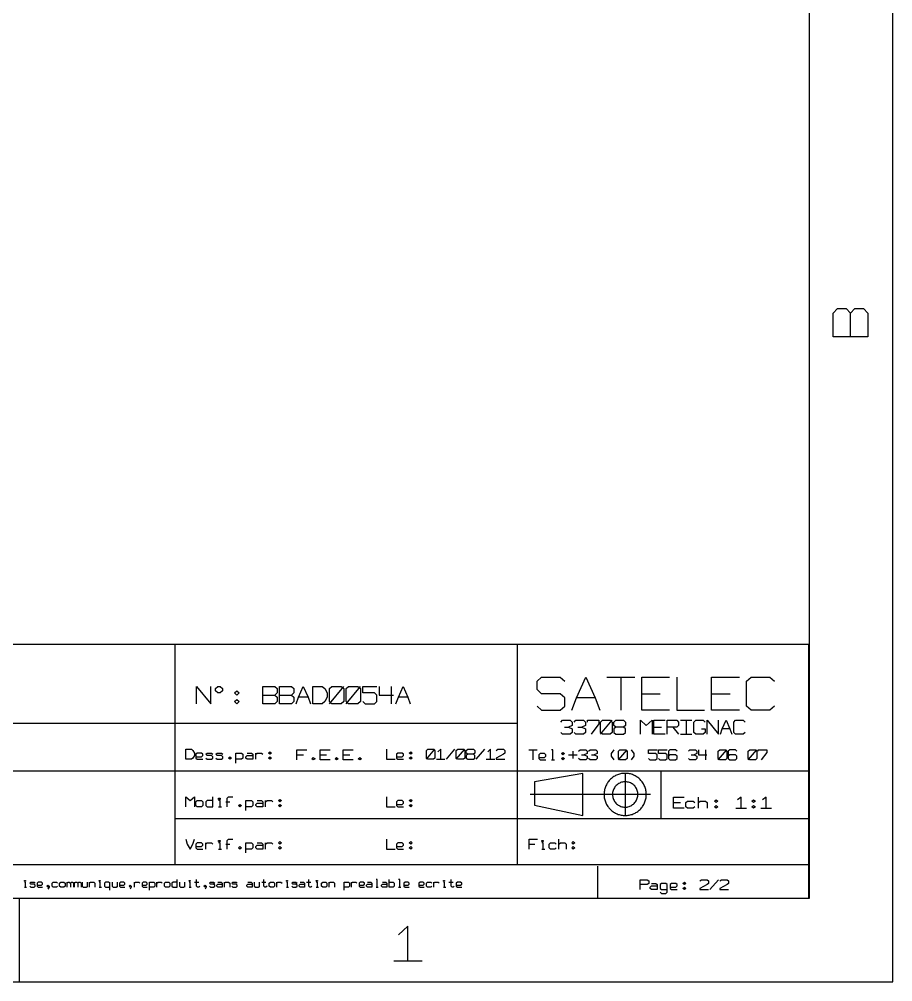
# Model space of a CAD drawing. Extents: x -92 to 503, y -336 to 505.
# Drawn here: x 205.4 to 502.5, y -335.7 to -8.4 of the extents above; entities that cross this region are included whole.
import ezdxf

# ---------------------------------------------------------------- set-up
doc = ezdxf.new("R2010")
doc.units = 0
doc.layers.add('1', color=1, linetype='CONTINUOUS')

msp = doc.modelspace()

# ---------------------------------------------------------------- linework, layer by layer
at = {"layer": '1'}
for p, q in [((502.53, -335.7), (502.53, 504.57)), ((474.2, -307.23), (474.2, 79.05)), ((482.23, -108.35), (483.7, -106.75)), ((483.7, -106.75), (486.65, -106.75)), ((486.65, -106.75), (488.13, -108.35)), ((488.13, -108.35), (489.6, -106.75)), ((489.6, -106.75), (492.55, -106.75)), ((492.55, -106.75), (494.03, -108.35)), ((482.23, -116.45), (482.23, -108.35)), ((488.13, -116.45), (488.13, -108.35)), ((494.03, -108.35), (494.03, -116.45)), ((494.03, -116.45), (482.23, -116.45)), ((474.03, -220.98), (42.85, -220.98)), ((258.43, -295.85), (258.43, -220.98)), ((374.85, -295.85), (374.85, -220.98)), ((474.03, -307.23), (474.03, -220.98)), ((381.5, -233.5), (383.08, -232.08)), ((383.08, -232.08), (389.38, -232.08)), ((389.38, -232.08), (390.95, -233.5)), ((394.95, -239.15), (398.1, -232.08)), ((398.1, -232.08), (401.25, -239.15)), ((405.25, -232.08), (414.73, -232.08)), ((410, -232.08), (410, -243.4)), ((417.15, -243.4), (417.15, -232.08)), ((417.15, -232.08), (426.6, -232.08)), ((429.03, -232.08), (429.03, -243.4)), ((440.9, -243.4), (440.9, -232.08)), ((440.9, -232.08), (450.38, -232.08)), ((452.8, -233.5), (454.38, -232.08)), ((454.38, -232.08), (460.68, -232.08)), ((460.68, -232.08), (462.25, -233.5)), ((265.63, -241.18), (265.63, -235.28)), ((265.63, -235.28), (270.48, -241.18)), ((270.48, -241.18), (270.48, -235.28)), ((272.08, -236.03), (272.9, -235.28)), ((272.9, -235.28), (273.7, -235.28)), ((273.7, -235.28), (274.5, -236.03)), ((288.25, -241.18), (288.25, -235.28)), ((288.25, -235.28), (292.3, -235.28)), ((292.3, -235.28), (293.1, -236.03)), ((293.9, -241.18), (293.9, -235.28)), ((293.9, -235.28), (297.95, -235.28)), ((297.95, -235.28), (298.75, -236.03)), ((300.38, -238.98), (302, -235.28)), ((302, -235.28), (303.6, -238.98)), ((305.23, -241.18), (305.23, -235.28)), ((305.23, -235.28), (308.45, -235.28)), ((308.45, -235.28), (309.28, -236.03)), ((310.88, -236.03), (311.7, -235.28)), ((310.88, -241.18), (315.73, -235.28)), ((311.7, -235.28), (314.93, -235.28)), ((314.93, -235.28), (315.73, -236.03)), ((316.55, -236.03), (317.35, -235.28)), ((316.55, -241.18), (321.4, -235.28)), ((317.35, -235.28), (320.58, -235.28)), ((320.58, -235.28), (321.4, -236.03)), ((322.2, -237.5), (322.2, -235.28)), ((322.2, -235.28), (327.05, -235.28)), ((327.85, -235.28), (327.85, -238.23)), ((331.9, -235.28), (331.9, -241.18)), ((334.33, -238.98), (335.95, -235.28)), ((335.95, -235.28), (337.55, -238.98)), ((381.5, -236.33), (381.5, -233.5)), ((452.8, -241.98), (452.8, -233.5)), ((272.08, -236.75), (272.08, -236.03)), ((272.9, -237.5), (272.08, -236.75)), ((273.7, -237.5), (272.9, -237.5)), ((274.5, -236.75), (273.7, -237.5)), ((274.5, -236.03), (274.5, -236.75)), ((278.55, -237.5), (279.35, -236.75)), ((279.35, -238.23), (278.55, -237.5)), ((279.35, -236.75), (280.18, -237.5)), ((280.18, -237.5), (279.35, -238.23)), ((288.25, -238.23), (292.3, -238.23)), ((293.1, -237.5), (292.3, -238.23)), ((292.3, -238.23), (293.1, -238.98)), ((293.1, -236.03), (293.1, -237.5)), ((293.9, -238.23), (297.95, -238.23)), ((298.75, -237.5), (297.95, -238.23)), ((297.95, -238.23), (298.75, -238.98)), ((298.75, -236.03), (298.75, -237.5)), ((309.28, -236.03), (310.08, -237.5)), ((310.08, -237.5), (310.08, -238.98)), ((310.88, -240.43), (310.88, -236.03)), ((315.73, -236.03), (315.73, -240.43)), ((316.55, -240.43), (316.55, -236.03)), ((321.4, -236.03), (321.4, -240.43)), ((326.25, -237.5), (322.2, -237.5)), ((327.05, -238.23), (326.25, -237.5)), ((327.05, -240.43), (327.05, -238.23)), ((327.85, -238.23), (332.7, -238.23)), ((383.08, -237.75), (381.5, -236.33)), ((389.38, -237.75), (383.08, -237.75)), ((390.95, -239.15), (389.38, -237.75)), ((417.15, -237.75), (423.45, -237.75)), ((440.9, -237.75), (447.23, -237.75)), ((278.55, -240.43), (279.35, -239.7)), ((279.35, -241.18), (278.55, -240.43)), ((279.35, -239.7), (280.18, -240.43)), ((280.18, -240.43), (279.35, -241.18)), ((292.3, -241.18), (288.25, -241.18)), ((293.1, -240.43), (292.3, -241.18)), ((293.1, -238.98), (293.1, -240.43)), ((297.95, -241.18), (293.9, -241.18)), ((298.75, -240.43), (297.95, -241.18)), ((298.75, -238.98), (298.75, -240.43)), ((299.58, -241.18), (300.38, -238.98)), ((303.6, -238.98), (300.38, -238.98)), ((303.6, -238.98), (304.43, -241.18)), ((308.45, -241.18), (305.23, -241.18)), ((309.28, -240.43), (308.45, -241.18)), ((310.08, -238.98), (309.28, -240.43)), ((311.7, -241.18), (310.88, -240.43)), ((314.93, -241.18), (311.7, -241.18)), ((315.73, -240.43), (314.93, -241.18)), ((317.35, -241.18), (316.55, -240.43)), ((320.58, -241.18), (317.35, -241.18)), ((321.4, -240.43), (320.58, -241.18)), ((322.2, -240.43), (323, -241.18)), ((323, -241.18), (326.25, -241.18)), ((326.25, -241.18), (327.05, -240.43)), ((333.53, -241.18), (334.33, -238.98)), ((337.55, -238.98), (334.33, -238.98)), ((337.55, -238.98), (338.38, -241.18)), ((381.5, -241.98), (383.08, -243.4)), ((389.38, -243.4), (390.95, -241.98)), ((390.95, -241.98), (390.95, -239.15)), ((393.38, -243.4), (394.95, -239.15)), ((401.25, -239.15), (394.95, -239.15)), ((401.25, -239.15), (402.83, -243.4)), ((454.38, -243.4), (452.8, -241.98)), ((462.25, -241.98), (460.68, -243.4)), ((383.08, -243.4), (389.38, -243.4)), ((426.6, -243.4), (417.15, -243.4)), ((429.03, -243.4), (438.48, -243.4)), ((450.38, -243.4), (440.9, -243.4)), ((460.68, -243.4), (454.38, -243.4)), ((374.85, -247.93), (42.85, -247.93)), ((389.58, -247.38), (390.23, -246.8)), ((390.23, -246.8), (392.83, -246.8)), ((393.45, -248.55), (392.18, -249.15)), ((392.83, -246.8), (393.45, -247.38)), ((393.45, -247.38), (393.45, -248.55)), ((394.1, -247.38), (394.75, -246.8)), ((394.75, -246.8), (397.35, -246.8)), ((397.98, -248.55), (396.7, -249.15)), ((397.35, -246.8), (397.98, -247.38)), ((397.98, -247.38), (397.98, -248.55)), ((398.63, -247.38), (398.63, -246.8)), ((398.63, -246.8), (402.53, -246.8)), ((402.53, -247.98), (399.93, -251.5)), ((402.53, -246.8), (402.53, -247.98)), ((403.15, -247.38), (403.8, -246.8)), ((403.15, -251.5), (407.05, -246.8)), ((403.15, -250.93), (403.15, -247.38)), ((403.8, -246.8), (406.4, -246.8)), ((406.4, -246.8), (407.05, -247.38)), ((407.05, -247.38), (407.05, -250.93)), ((407.68, -247.38), (408.33, -246.8)), ((407.68, -248.55), (407.68, -247.38)), ((408.33, -249.15), (407.68, -248.55)), ((408.33, -246.8), (410.93, -246.8)), ((410.93, -246.8), (411.58, -247.38)), ((411.58, -248.55), (410.93, -249.15)), ((411.58, -247.38), (411.58, -248.55)), ((416.75, -251.5), (416.75, -246.8)), ((416.75, -246.8), (418.68, -248.55)), ((418.68, -248.55), (420.63, -246.8)), ((420.63, -246.8), (420.63, -251.5)), ((421.28, -251.5), (421.28, -246.8)), ((421.28, -246.8), (425.15, -246.8)), ((425.8, -251.5), (425.8, -246.8)), ((425.8, -246.8), (429.03, -246.8)), ((429.03, -246.8), (429.68, -247.38)), ((429.68, -248.55), (429.03, -249.15)), ((429.68, -247.38), (429.68, -248.55)), ((430.33, -246.8), (434.2, -246.8)), ((432.25, -246.8), (432.25, -251.5)), ((434.85, -247.38), (435.5, -246.8)), ((434.85, -250.93), (434.85, -247.38)), ((435.5, -246.8), (438.08, -246.8)), ((438.08, -246.8), (438.73, -247.38)), ((439.38, -251.5), (439.38, -246.8)), ((439.38, -246.8), (443.25, -251.5)), ((443.25, -251.5), (443.25, -246.8)), ((444.55, -249.73), (445.85, -246.8)), ((445.85, -246.8), (447.13, -249.73)), ((448.43, -247.38), (449.08, -246.8)), ((448.43, -250.93), (448.43, -247.38)), ((449.08, -246.8), (451.65, -246.8)), ((451.65, -246.8), (452.3, -247.38)), ((390.23, -251.5), (389.58, -250.93)), ((392.83, -251.5), (390.23, -251.5)), ((390.88, -249.15), (392.18, -249.15)), ((392.18, -249.15), (393.45, -249.73)), ((393.45, -250.93), (392.83, -251.5)), ((393.45, -249.73), (393.45, -250.93)), ((394.75, -251.5), (394.1, -250.93)), ((397.35, -251.5), (394.75, -251.5)), ((395.4, -249.15), (396.7, -249.15)), ((396.7, -249.15), (397.98, -249.73)), ((397.98, -250.93), (397.35, -251.5)), ((397.98, -249.73), (397.98, -250.93)), ((403.8, -251.5), (403.15, -250.93)), ((406.4, -251.5), (403.8, -251.5)), ((407.05, -250.93), (406.4, -251.5)), ((408.33, -249.15), (407.68, -249.73)), ((407.68, -249.73), (407.68, -250.93)), ((407.68, -250.93), (408.33, -251.5)), ((410.93, -249.15), (408.33, -249.15)), ((408.33, -251.5), (410.93, -251.5)), ((411.58, -249.73), (410.93, -249.15)), ((410.93, -251.5), (411.58, -250.93)), ((411.58, -250.93), (411.58, -249.73)), ((421.28, -249.15), (423.85, -249.15)), ((425.15, -251.5), (421.28, -251.5)), ((429.03, -249.15), (425.8, -249.15)), ((427.73, -249.15), (429.68, -251.5)), ((430.33, -251.5), (434.2, -251.5)), ((435.5, -251.5), (434.85, -250.93)), ((438.08, -251.5), (435.5, -251.5)), ((437.43, -249.73), (438.73, -249.73)), ((438.73, -250.93), (438.08, -251.5)), ((438.73, -249.73), (438.73, -250.93)), ((443.9, -251.5), (444.55, -249.73)), ((447.13, -249.73), (444.55, -249.73)), ((447.13, -249.73), (447.78, -251.5)), ((449.08, -251.5), (448.43, -250.93)), ((451.65, -251.5), (449.08, -251.5)), ((452.3, -250.93), (451.65, -251.5)), ((262.03, -260.05), (262.03, -256.65)), ((262.03, -256.65), (263.98, -256.65)), ((263.98, -256.65), (264.45, -257.08)), ((264.45, -257.08), (264.93, -257.93)), ((264.93, -257.93), (264.93, -258.78)), ((265.9, -257.93), (265.43, -258.35)), ((265.43, -258.35), (265.43, -259.63)), ((267.35, -257.93), (265.9, -257.93)), ((267.85, -258.35), (267.35, -257.93)), ((267.85, -258.78), (267.85, -258.35)), ((268.83, -258.35), (269.3, -257.93)), ((269.3, -258.78), (268.83, -258.35)), ((269.3, -257.93), (270.75, -257.93)), ((270.75, -257.93), (271.25, -258.35)), ((272.2, -258.35), (272.7, -257.93)), ((272.7, -258.78), (272.2, -258.35)), ((272.7, -257.93), (274.15, -257.93)), ((274.15, -257.93), (274.63, -258.35)), ((279, -261.33), (279, -257.93)), ((279, -257.93), (280.95, -257.93)), ((280.95, -257.93), (281.43, -258.35)), ((281.43, -258.35), (281.43, -259.63)), ((282.88, -257.93), (284.33, -257.93)), ((284.33, -257.93), (284.83, -258.35)), ((284.83, -258.35), (284.83, -260.05)), ((285.8, -260.05), (285.8, -257.93)), ((285.8, -258.35), (286.28, -257.93)), ((286.28, -257.93), (287.73, -257.93)), ((287.73, -257.93), (288.23, -258.35)), ((290.15, -257.93), (290.65, -257.5)), ((290.65, -258.35), (290.15, -257.93)), ((290.65, -257.5), (291.13, -257.93)), ((291.13, -257.93), (290.65, -258.35)), ((299.75, -260.28), (299.75, -256.88)), ((299.75, -256.88), (303.15, -256.88)), ((307.68, -260.28), (307.68, -256.88)), ((307.68, -256.88), (311.08, -256.88)), ((315.6, -260.28), (315.6, -256.88)), ((315.6, -256.88), (319, -256.88)), ((330.3, -256.65), (330.3, -260.05)), ((334.18, -257.93), (333.7, -258.35)), ((333.7, -258.35), (333.7, -259.63)), ((335.63, -257.93), (334.18, -257.93)), ((336.13, -258.35), (335.63, -257.93)), ((336.13, -258.78), (336.13, -258.35)), ((338.05, -257.93), (338.55, -257.5)), ((338.55, -258.35), (338.05, -257.93)), ((338.55, -257.5), (339.03, -257.93)), ((339.03, -257.93), (338.55, -258.35)), ((343.88, -257.08), (344.35, -256.65)), ((343.88, -260.05), (346.78, -256.65)), ((343.88, -259.63), (343.88, -257.08)), ((344.35, -256.65), (346.3, -256.65)), ((346.3, -256.65), (346.78, -257.08)), ((346.78, -257.08), (346.78, -259.63)), ((348.73, -256.65), (347.75, -257.5)), ((348.73, -260.05), (348.73, -256.65)), ((350.68, -260.05), (353.58, -256.65)), ((354.05, -257.08), (354.55, -256.65)), ((354.05, -260.05), (356.98, -256.65)), ((354.05, -259.63), (354.05, -257.08)), ((354.55, -256.65), (356.48, -256.65)), ((356.48, -256.65), (356.98, -257.08)), ((356.98, -257.08), (356.98, -259.63)), ((357.45, -257.08), (357.95, -256.65)), ((357.45, -257.93), (357.45, -257.08)), ((357.95, -258.35), (357.45, -257.93)), ((357.95, -258.35), (357.45, -258.78)), ((357.95, -256.65), (359.88, -256.65)), ((359.88, -258.35), (357.95, -258.35)), ((359.88, -256.65), (360.38, -257.08)), ((360.38, -257.93), (359.88, -258.35)), ((360.38, -258.78), (359.88, -258.35)), ((360.38, -257.08), (360.38, -257.93)), ((360.85, -260.05), (363.75, -256.65)), ((365.7, -256.65), (364.73, -257.5)), ((365.7, -260.05), (365.7, -256.65)), ((367.65, -257.08), (368.13, -256.65)), ((370.08, -258.35), (367.65, -259.63)), ((368.13, -256.65), (370.08, -256.65)), ((370.08, -256.65), (370.55, -257.08)), ((370.55, -257.93), (370.08, -258.35)), ((370.55, -257.08), (370.55, -257.93)), ((378.68, -256.85), (381.58, -256.85)), ((380.13, -256.85), (380.13, -260.25)), ((382.55, -258.13), (382.08, -258.55)), ((382.08, -258.55), (382.08, -259.83)), ((384, -258.13), (382.55, -258.13)), ((384.5, -258.55), (384, -258.13)), ((384.5, -258.98), (384.5, -258.55)), ((386.93, -256.85), (386.43, -256.85)), ((386.93, -260.25), (386.93, -256.85)), ((389.83, -258.13), (390.33, -257.7)), ((390.33, -258.55), (389.83, -258.13)), ((390.33, -257.7), (390.8, -258.13)), ((390.8, -258.13), (390.33, -258.55)), ((392.25, -258.55), (395.18, -258.55)), ((393.7, -257.28), (393.7, -259.83)), ((395.65, -257.28), (396.13, -256.85)), ((396.13, -256.85), (398.08, -256.85)), ((396.63, -258.55), (397.6, -258.55)), ((398.55, -258.13), (397.6, -258.55)), ((397.6, -258.55), (398.55, -258.98)), ((398.08, -256.85), (398.55, -257.28)), ((398.55, -257.28), (398.55, -258.13)), ((399.05, -257.28), (399.53, -256.85)), ((399.53, -256.85), (401.48, -256.85)), ((400.03, -258.55), (400.98, -258.55)), ((401.95, -258.13), (400.98, -258.55)), ((400.98, -258.55), (401.95, -258.98)), ((401.48, -256.85), (401.95, -257.28)), ((401.95, -257.28), (401.95, -258.13)), ((406.8, -258.13), (407.78, -256.85)), ((406.8, -258.98), (406.8, -258.13)), ((409.23, -257.28), (409.73, -256.85)), ((409.23, -260.25), (412.15, -256.85)), ((409.23, -259.83), (409.23, -257.28)), ((409.73, -256.85), (411.65, -256.85)), ((411.65, -256.85), (412.15, -257.28)), ((412.15, -257.28), (412.15, -259.83)), ((414.58, -258.13), (413.6, -256.85)), ((414.58, -258.98), (414.58, -258.13)), ((419.43, -258.13), (419.43, -256.85)), ((419.43, -256.85), (422.33, -256.85)), ((421.85, -258.13), (419.43, -258.13)), ((422.33, -258.55), (421.85, -258.13)), ((422.33, -259.83), (422.33, -258.55)), ((422.8, -258.13), (422.8, -256.85)), ((422.8, -256.85), (425.73, -256.85)), ((425.23, -258.13), (422.8, -258.13)), ((425.73, -258.55), (425.23, -258.13)), ((425.73, -259.83), (425.73, -258.55)), ((426.7, -256.85), (426.2, -257.28)), ((426.2, -257.28), (426.2, -259.83)), ((426.7, -258.55), (426.2, -258.98)), ((428.63, -256.85), (426.7, -256.85)), ((428.63, -258.55), (426.7, -258.55)), ((429.13, -257.28), (428.63, -256.85)), ((429.13, -258.98), (428.63, -258.55)), ((433, -257.28), (433.48, -256.85)), ((433.48, -256.85), (435.43, -256.85)), ((433.98, -258.55), (434.93, -258.55)), ((435.9, -258.13), (434.93, -258.55)), ((434.93, -258.55), (435.9, -258.98)), ((435.43, -256.85), (435.9, -257.28)), ((435.9, -257.28), (435.9, -258.13)), ((436.4, -256.85), (436.4, -258.55)), ((436.4, -258.55), (439.3, -258.55)), ((438.83, -256.85), (438.83, -260.25)), ((443.18, -257.28), (443.68, -256.85)), ((443.18, -260.25), (446.1, -256.85)), ((443.18, -259.83), (443.18, -257.28)), ((443.68, -256.85), (445.6, -256.85)), ((445.6, -256.85), (446.1, -257.28)), ((446.1, -257.28), (446.1, -259.83)), ((447.05, -256.85), (446.58, -257.28)), ((446.58, -257.28), (446.58, -259.83)), ((447.05, -258.55), (446.58, -258.98)), ((449, -256.85), (447.05, -256.85)), ((449, -258.55), (447.05, -258.55)), ((449.48, -257.28), (449, -256.85)), ((449.48, -258.98), (449, -258.55)), ((453.38, -257.28), (453.85, -256.85)), ((453.38, -260.25), (456.28, -256.85)), ((453.38, -259.83), (453.38, -257.28)), ((453.85, -256.85), (455.8, -256.85)), ((455.8, -256.85), (456.28, -257.28)), ((456.28, -257.28), (456.28, -259.83)), ((456.75, -257.28), (456.75, -256.85)), ((456.75, -256.85), (459.68, -256.85)), ((459.68, -257.7), (457.73, -260.25)), ((459.68, -256.85), (459.68, -257.7)), ((263.98, -260.05), (262.03, -260.05)), ((264.45, -259.63), (263.98, -260.05)), ((264.93, -258.78), (264.45, -259.63)), ((265.43, -259.2), (267.35, -259.2)), ((265.43, -259.63), (265.9, -260.05)), ((265.9, -260.05), (267.85, -260.05)), ((267.35, -259.2), (267.85, -258.78)), ((268.83, -259.63), (269.3, -260.05)), ((270.75, -258.78), (269.3, -258.78)), ((269.3, -260.05), (270.75, -260.05)), ((271.25, -259.2), (270.75, -258.78)), ((270.75, -260.05), (271.25, -259.63)), ((271.25, -259.63), (271.25, -259.2)), ((272.2, -259.63), (272.7, -260.05)), ((274.15, -258.78), (272.7, -258.78)), ((272.7, -260.05), (274.15, -260.05)), ((274.63, -259.2), (274.15, -258.78)), ((274.15, -260.05), (274.63, -259.63)), ((274.63, -259.63), (274.63, -259.2)), ((276.58, -259.63), (277.05, -259.2)), ((277.05, -260.05), (276.58, -259.63)), ((277.05, -259.2), (277.55, -259.63)), ((277.55, -259.63), (277.05, -260.05)), ((280.95, -260.05), (279, -260.05)), ((281.43, -259.63), (280.95, -260.05)), ((282.4, -259.2), (282.88, -258.78)), ((282.4, -259.63), (282.4, -259.2)), ((282.88, -260.05), (282.4, -259.63)), ((282.88, -258.78), (284.83, -258.78)), ((284.83, -260.05), (282.88, -260.05)), ((290.15, -259.63), (290.65, -259.2)), ((290.65, -260.05), (290.15, -259.63)), ((290.65, -259.2), (291.13, -259.63)), ((291.13, -259.63), (290.65, -260.05)), ((299.75, -258.58), (302.03, -258.58)), ((304.85, -259.85), (305.4, -259.43)), ((305.4, -260.28), (304.85, -259.85)), ((305.4, -259.43), (305.98, -259.85)), ((305.98, -259.85), (305.4, -260.28)), ((307.68, -258.58), (309.93, -258.58)), ((311.08, -260.28), (307.68, -260.28)), ((312.78, -259.85), (313.33, -259.43)), ((313.33, -260.28), (312.78, -259.85)), ((313.33, -259.43), (313.9, -259.85)), ((313.9, -259.85), (313.33, -260.28)), ((315.6, -258.58), (317.85, -258.58)), ((319, -260.28), (315.6, -260.28)), ((320.7, -259.85), (321.25, -259.43)), ((321.25, -260.28), (320.7, -259.85)), ((321.25, -259.43), (321.83, -259.85)), ((321.83, -259.85), (321.25, -260.28)), ((330.3, -260.05), (333.2, -260.05)), ((333.7, -259.2), (335.63, -259.2)), ((333.7, -259.63), (334.18, -260.05)), ((334.18, -260.05), (336.13, -260.05)), ((335.63, -259.2), (336.13, -258.78)), ((338.05, -259.63), (338.55, -259.2)), ((338.55, -260.05), (338.05, -259.63)), ((338.55, -259.2), (339.03, -259.63)), ((339.03, -259.63), (338.55, -260.05)), ((344.35, -260.05), (343.88, -259.63)), ((346.3, -260.05), (344.35, -260.05)), ((346.78, -259.63), (346.3, -260.05)), ((347.28, -260.05), (350.18, -260.05)), ((354.55, -260.05), (354.05, -259.63)), ((356.48, -260.05), (354.55, -260.05)), ((356.98, -259.63), (356.48, -260.05)), ((357.45, -258.78), (357.45, -259.63)), ((357.45, -259.63), (357.95, -260.05)), ((357.95, -260.05), (359.88, -260.05)), ((359.88, -260.05), (360.38, -259.63)), ((360.38, -259.63), (360.38, -258.78)), ((364.25, -260.05), (367.15, -260.05)), ((367.65, -259.63), (367.65, -260.05)), ((367.65, -260.05), (370.55, -260.05)), ((382.08, -259.4), (384, -259.4)), ((382.08, -259.83), (382.55, -260.25)), ((382.55, -260.25), (384.5, -260.25)), ((384, -259.4), (384.5, -258.98)), ((386.43, -260.25), (387.4, -260.25)), ((389.83, -259.83), (390.33, -259.4)), ((390.33, -260.25), (389.83, -259.83)), ((390.33, -259.4), (390.8, -259.83)), ((390.8, -259.83), (390.33, -260.25)), ((396.13, -260.25), (395.65, -259.83)), ((398.08, -260.25), (396.13, -260.25)), ((398.55, -259.83), (398.08, -260.25)), ((398.55, -258.98), (398.55, -259.83)), ((399.53, -260.25), (399.05, -259.83)), ((401.48, -260.25), (399.53, -260.25)), ((401.95, -259.83), (401.48, -260.25)), ((401.95, -258.98), (401.95, -259.83)), ((407.78, -260.25), (406.8, -258.98)), ((409.73, -260.25), (409.23, -259.83)), ((411.65, -260.25), (409.73, -260.25)), ((412.15, -259.83), (411.65, -260.25)), ((413.6, -260.25), (414.58, -258.98)), ((419.43, -259.83), (419.9, -260.25)), ((419.9, -260.25), (421.85, -260.25)), ((421.85, -260.25), (422.33, -259.83)), ((422.8, -259.83), (423.3, -260.25)), ((423.3, -260.25), (425.23, -260.25)), ((425.23, -260.25), (425.73, -259.83)), ((426.2, -259.83), (426.7, -260.25)), ((426.7, -260.25), (428.63, -260.25)), ((428.63, -260.25), (429.13, -259.83)), ((429.13, -259.83), (429.13, -258.98)), ((433.48, -260.25), (433, -259.83)), ((435.43, -260.25), (433.48, -260.25)), ((435.9, -259.83), (435.43, -260.25)), ((435.9, -258.98), (435.9, -259.83)), ((443.68, -260.25), (443.18, -259.83)), ((445.6, -260.25), (443.68, -260.25)), ((446.1, -259.83), (445.6, -260.25)), ((446.58, -259.83), (447.05, -260.25)), ((447.05, -260.25), (449, -260.25)), ((449, -260.25), (449.48, -259.83)), ((449.48, -259.83), (449.48, -258.98)), ((453.85, -260.25), (453.38, -259.83)), ((455.8, -260.25), (453.85, -260.25)), ((456.28, -259.83), (455.8, -260.25)), ((474.03, -264.1), (42.85, -264.1)), ((397.13, -264.83), (380.6, -267.7)), ((397.13, -279.18), (397.13, -264.83)), ((409.55, -265.08), (409.2, -265.2)), ((409.88, -265), (409.55, -265.08)), ((410.23, -264.93), (409.88, -265)), ((410.58, -264.88), (410.23, -264.93)), ((410.93, -264.85), (410.58, -264.88)), ((411.28, -264.83), (410.93, -264.85)), ((411.63, -264.83), (411.28, -264.83)), ((411.5, -264.83), (411.5, -279.18)), ((411.98, -264.83), (411.63, -264.83)), ((412.3, -264.85), (411.98, -264.83)), ((412.65, -264.9), (412.3, -264.85)), ((413, -264.98), (412.65, -264.9)), ((413.35, -265.05), (413, -264.98)), ((413.68, -265.15), (413.35, -265.05)), ((423.73, -280.28), (423.73, -264.1)), ((380.6, -267.7), (380.6, -275.6)), ((405.43, -268.15), (405.25, -268.45)), ((405.63, -267.85), (405.43, -268.15)), ((405.85, -267.58), (405.63, -267.85)), ((406.05, -267.3), (405.85, -267.58)), ((406.3, -267.05), (406.05, -267.3)), ((406.55, -266.8), (406.3, -267.05)), ((406.8, -266.58), (406.55, -266.8)), ((407.08, -266.35), (406.8, -266.58)), ((407.35, -266.13), (407.08, -266.35)), ((407.65, -265.95), (407.35, -266.13)), ((407.95, -265.75), (407.65, -265.95)), ((408.25, -265.6), (407.95, -265.75)), ((408.55, -265.45), (408.25, -265.6)), ((408.88, -265.3), (408.55, -265.45)), ((409.2, -265.2), (408.88, -265.3)), ((409.3, -268.3), (409.03, -268.48)), ((409.63, -268.13), (409.3, -268.3)), ((409.93, -267.98), (409.63, -268.13)), ((410.28, -267.88), (409.93, -267.98)), ((410.6, -267.78), (410.28, -267.88)), ((410.95, -267.73), (410.6, -267.78)), ((411.3, -267.7), (410.95, -267.73)), ((411.65, -267.7), (411.3, -267.7)), ((412, -267.73), (411.65, -267.7)), ((412.33, -267.78), (412, -267.73)), ((412.68, -267.85), (412.33, -267.78)), ((413, -267.95), (412.68, -267.85)), ((413.33, -268.1), (413, -267.95)), ((413.63, -268.25), (413.33, -268.1)), ((413.93, -268.45), (413.63, -268.25)), ((414, -265.28), (413.68, -265.15)), ((414.33, -265.4), (414, -265.28)), ((414.65, -265.55), (414.33, -265.4)), ((414.95, -265.7), (414.65, -265.55)), ((415.25, -265.88), (414.95, -265.7)), ((415.55, -266.08), (415.25, -265.88)), ((415.83, -266.28), (415.55, -266.08)), ((416.1, -266.5), (415.83, -266.28)), ((416.38, -266.73), (416.1, -266.5)), ((416.63, -266.95), (416.38, -266.73)), ((416.85, -267.23), (416.63, -266.95)), ((417.08, -267.48), (416.85, -267.23)), ((417.3, -267.75), (417.08, -267.48)), ((417.5, -268.05), (417.3, -267.75)), ((417.68, -268.35), (417.5, -268.05)), ((417.85, -268.65), (417.68, -268.35)), ((404.38, -271.08), (404.33, -271.43)), ((404.33, -271.43), (404.33, -271.78)), ((404.43, -270.73), (404.38, -271.08)), ((404.5, -270.38), (404.43, -270.73)), ((404.58, -270.05), (404.5, -270.38)), ((404.68, -269.73), (404.58, -270.05)), ((404.8, -269.38), (404.68, -269.73)), ((404.95, -269.08), (404.8, -269.38)), ((405.1, -268.75), (404.95, -269.08)), ((405.25, -268.45), (405.1, -268.75)), ((407.23, -271.38), (407.2, -271.73)), ((407.3, -271.03), (407.23, -271.38)), ((407.4, -270.7), (407.3, -271.03)), ((407.5, -270.38), (407.4, -270.7)), ((407.65, -270.05), (407.5, -270.38)), ((407.83, -269.75), (407.65, -270.05)), ((408.03, -269.45), (407.83, -269.75)), ((408.25, -269.18), (408.03, -269.45)), ((408.48, -268.93), (408.25, -269.18)), ((408.73, -268.7), (408.48, -268.93)), ((409.03, -268.48), (408.73, -268.7)), ((414.2, -268.65), (413.93, -268.45)), ((414.48, -268.88), (414.2, -268.65)), ((414.73, -269.13), (414.48, -268.88)), ((414.95, -269.4), (414.73, -269.13)), ((415.13, -269.68), (414.95, -269.4)), ((415.3, -270), (415.13, -269.68)), ((415.45, -270.3), (415.3, -270)), ((415.58, -270.63), (415.45, -270.3)), ((415.68, -270.98), (415.58, -270.63)), ((415.75, -271.3), (415.68, -270.98)), ((415.8, -271.65), (415.75, -271.3)), ((415.8, -272), (415.8, -271.65)), ((418, -268.95), (417.85, -268.65)), ((418.15, -269.28), (418, -268.95)), ((418.28, -269.6), (418.15, -269.28)), ((418.38, -269.93), (418.28, -269.6)), ((418.48, -270.28), (418.38, -269.93)), ((418.55, -270.63), (418.48, -270.28)), ((418.6, -270.95), (418.55, -270.63)), ((418.65, -271.3), (418.6, -270.95)), ((418.68, -271.65), (418.65, -271.3)), ((418.68, -272), (418.68, -271.65)), ((262.03, -276.2), (262.03, -272.83)), ((262.03, -272.83), (263.48, -274.1)), ((263.48, -274.1), (264.93, -272.83)), ((264.93, -272.83), (264.93, -276.2)), ((265.43, -274.53), (265.9, -274.1)), ((265.43, -275.8), (265.43, -274.53)), ((265.9, -274.1), (267.35, -274.1)), ((267.35, -274.1), (267.85, -274.53)), ((267.85, -274.53), (267.85, -275.8)), ((269.3, -274.1), (268.83, -274.53)), ((268.83, -274.53), (268.83, -275.8)), ((271.25, -274.1), (269.3, -274.1)), ((271.25, -276.2), (271.25, -272.83)), ((273.18, -273.68), (273.18, -273.25)), ((273.18, -273.25), (273.68, -273.25)), ((273.68, -273.68), (273.18, -273.68)), ((273.68, -274.1), (273.18, -274.1)), ((273.68, -273.25), (273.68, -273.68)), ((273.68, -276.2), (273.68, -274.1)), ((275.6, -274.53), (277.05, -274.53)), ((276.1, -273.25), (276.58, -272.83)), ((276.1, -276.2), (276.1, -273.25)), ((276.58, -272.83), (278.03, -272.83)), ((282.4, -277.48), (282.4, -274.1)), ((282.4, -274.1), (284.33, -274.1)), ((284.33, -274.1), (284.83, -274.53)), ((284.83, -274.53), (284.83, -275.8)), ((286.28, -274.1), (287.73, -274.1)), ((287.73, -274.1), (288.23, -274.53)), ((288.23, -274.53), (288.23, -276.2)), ((289.18, -276.2), (289.18, -274.1)), ((289.18, -274.53), (289.68, -274.1)), ((289.68, -274.1), (291.13, -274.1)), ((291.13, -274.1), (291.6, -274.53)), ((293.55, -274.1), (294.03, -273.68)), ((294.03, -274.53), (293.55, -274.1)), ((294.03, -273.68), (294.53, -274.1)), ((294.53, -274.1), (294.03, -274.53)), ((330.3, -272.83), (330.3, -276.2)), ((334.18, -274.1), (333.7, -274.53)), ((333.7, -274.53), (333.7, -275.8)), ((335.63, -274.1), (334.18, -274.1)), ((336.13, -274.53), (335.63, -274.1)), ((336.13, -274.95), (336.13, -274.53)), ((338.05, -274.1), (338.55, -273.68)), ((338.55, -274.53), (338.05, -274.1)), ((338.55, -273.68), (339.03, -274.1)), ((339.03, -274.1), (338.55, -274.53)), ((420.13, -272), (379.15, -272)), ((404.33, -271.78), (404.33, -272.13)), ((404.33, -272.13), (404.33, -272.48)), ((404.33, -272.48), (404.35, -272.83)), ((404.35, -272.83), (404.4, -273.15)), ((404.4, -273.15), (404.48, -273.5)), ((404.48, -273.5), (404.55, -273.85)), ((404.55, -273.85), (404.65, -274.18)), ((404.65, -274.18), (404.78, -274.5)), ((404.78, -274.5), (404.9, -274.83)), ((404.9, -274.83), (405.05, -275.15)), ((407.2, -271.73), (407.18, -272.08)), ((407.18, -272.08), (407.2, -272.43)), ((407.2, -272.43), (407.25, -272.75)), ((407.25, -272.75), (407.33, -273.1)), ((407.33, -273.1), (407.43, -273.43)), ((407.43, -273.43), (407.55, -273.75)), ((407.55, -273.75), (407.73, -274.08)), ((407.73, -274.08), (407.9, -274.38)), ((407.9, -274.38), (408.1, -274.65)), ((408.1, -274.65), (408.33, -274.93)), ((414.58, -275.03), (414.8, -274.78)), ((414.8, -274.78), (415.03, -274.5)), ((415.03, -274.5), (415.2, -274.2)), ((415.2, -274.2), (415.38, -273.9)), ((415.38, -273.9), (415.5, -273.58)), ((415.5, -273.58), (415.63, -273.25)), ((415.63, -273.25), (415.73, -272.93)), ((415.73, -272.93), (415.78, -272.58)), ((415.78, -272.58), (415.8, -272.23)), ((415.8, -272.23), (415.8, -272)), ((417.95, -275.15), (418.1, -274.83)), ((418.1, -274.83), (418.23, -274.5)), ((418.23, -274.5), (418.35, -274.18)), ((418.35, -274.18), (418.45, -273.85)), ((418.45, -273.85), (418.53, -273.5)), ((418.53, -273.5), (418.6, -273.15)), ((418.6, -273.15), (418.65, -272.83)), ((418.65, -272.83), (418.68, -272.48)), ((418.68, -272.13), (418.68, -272)), ((418.68, -272.48), (418.68, -272.13)), ((427.9, -276.65), (427.9, -272.88)), ((427.9, -272.88), (431.55, -272.88)), ((427.9, -274.78), (430.33, -274.78)), ((432.15, -274.78), (432.75, -274.3)), ((432.15, -276.18), (432.15, -274.78)), ((432.75, -274.3), (434.58, -274.3)), ((434.58, -274.3), (435.18, -274.78)), ((436.4, -276.65), (436.4, -272.88)), ((436.4, -274.78), (437, -274.3)), ((437, -274.3), (438.83, -274.3)), ((438.83, -274.3), (439.43, -274.78)), ((439.43, -274.78), (439.43, -276.65)), ((441.85, -274.3), (442.45, -273.83)), ((442.45, -274.78), (441.85, -274.3)), ((442.45, -273.83), (443.05, -274.3)), ((443.05, -274.3), (442.45, -274.78)), ((450.95, -272.88), (449.73, -273.83)), ((450.95, -276.65), (450.95, -272.88)), ((454.58, -274.3), (455.18, -273.83)), ((455.18, -274.78), (454.58, -274.3)), ((455.18, -273.83), (455.8, -274.3)), ((455.8, -274.3), (455.18, -274.78)), ((459.43, -272.88), (458.23, -273.83)), ((459.43, -276.65), (459.43, -272.88)), ((265.9, -276.2), (265.43, -275.8)), ((267.35, -276.2), (265.9, -276.2)), ((267.85, -275.8), (267.35, -276.2)), ((268.83, -275.8), (269.3, -276.2)), ((269.3, -276.2), (271.25, -276.2)), ((273.18, -276.2), (274.15, -276.2)), ((279.98, -275.8), (280.45, -275.38)), ((280.45, -276.2), (279.98, -275.8)), ((280.45, -275.38), (280.95, -275.8)), ((280.95, -275.8), (280.45, -276.2)), ((284.33, -276.2), (282.4, -276.2)), ((284.83, -275.8), (284.33, -276.2)), ((285.8, -275.38), (286.28, -274.95)), ((285.8, -275.8), (285.8, -275.38)), ((286.28, -276.2), (285.8, -275.8)), ((286.28, -274.95), (288.23, -274.95)), ((288.23, -276.2), (286.28, -276.2)), ((293.55, -275.8), (294.03, -275.38)), ((294.03, -276.2), (293.55, -275.8)), ((294.03, -275.38), (294.53, -275.8)), ((294.53, -275.8), (294.03, -276.2)), ((330.3, -276.2), (333.2, -276.2)), ((333.7, -275.38), (335.63, -275.38)), ((333.7, -275.8), (334.18, -276.2)), ((334.18, -276.2), (336.13, -276.2)), ((335.63, -275.38), (336.13, -274.95)), ((338.05, -275.8), (338.55, -275.38)), ((338.55, -276.2), (338.05, -275.8)), ((338.55, -275.38), (339.03, -275.8)), ((339.03, -275.8), (338.55, -276.2)), ((380.6, -275.6), (397.13, -279.18)), ((405.05, -275.15), (405.2, -275.45)), ((405.2, -275.45), (405.38, -275.75)), ((405.38, -275.75), (405.58, -276.05)), ((405.58, -276.05), (405.78, -276.33)), ((405.78, -276.33), (405.98, -276.6)), ((405.98, -276.6), (406.23, -276.88)), ((406.23, -276.88), (406.45, -277.13)), ((406.45, -277.13), (406.73, -277.35)), ((406.73, -277.35), (406.98, -277.6)), ((406.98, -277.6), (407.25, -277.8)), ((407.25, -277.8), (407.55, -278)), ((407.55, -278), (407.85, -278.18)), ((407.85, -278.18), (408.15, -278.35)), ((408.33, -274.93), (408.58, -275.18)), ((408.58, -275.18), (408.83, -275.4)), ((408.83, -275.4), (409.13, -275.6)), ((409.13, -275.6), (409.43, -275.78)), ((409.43, -275.78), (409.73, -275.93)), ((409.73, -275.93), (410.05, -276.08)), ((410.05, -276.08), (410.38, -276.18)), ((410.38, -276.18), (410.73, -276.25)), ((410.73, -276.25), (411.08, -276.3)), ((411.08, -276.3), (411.43, -276.3)), ((411.43, -276.3), (411.78, -276.3)), ((411.78, -276.3), (412.13, -276.28)), ((412.13, -276.28), (412.45, -276.2)), ((412.45, -276.2), (412.8, -276.13)), ((412.8, -276.13), (413.13, -276)), ((413.13, -276), (413.45, -275.85)), ((413.45, -275.85), (413.75, -275.68)), ((413.75, -275.68), (414.03, -275.48)), ((414.03, -275.48), (414.3, -275.28)), ((414.3, -275.28), (414.58, -275.03)), ((414.85, -278.35), (415.15, -278.18)), ((415.15, -278.18), (415.45, -278)), ((415.45, -278), (415.75, -277.8)), ((415.75, -277.8), (416.03, -277.6)), ((416.03, -277.6), (416.28, -277.35)), ((416.28, -277.35), (416.55, -277.13)), ((416.55, -277.13), (416.78, -276.88)), ((416.78, -276.88), (417, -276.6)), ((417, -276.6), (417.23, -276.33)), ((417.23, -276.33), (417.43, -276.05)), ((417.43, -276.05), (417.63, -275.75)), ((417.63, -275.75), (417.8, -275.45)), ((417.8, -275.45), (417.95, -275.15)), ((431.55, -276.65), (427.9, -276.65)), ((432.75, -276.65), (432.15, -276.18)), ((434.58, -276.65), (432.75, -276.65)), ((435.18, -276.18), (434.58, -276.65)), ((441.85, -276.18), (442.45, -275.73)), ((442.45, -276.65), (441.85, -276.18)), ((442.45, -275.73), (443.05, -276.18)), ((443.05, -276.18), (442.45, -276.65)), ((449.13, -276.65), (452.75, -276.65)), ((454.58, -276.18), (455.18, -275.73)), ((455.18, -276.65), (454.58, -276.18)), ((455.18, -275.73), (455.8, -276.18)), ((455.8, -276.18), (455.18, -276.65)), ((457.6, -276.65), (461.25, -276.65)), ((474.03, -280.28), (258.43, -280.28)), ((408.15, -278.35), (408.45, -278.5)), ((408.45, -278.5), (408.78, -278.65)), ((408.78, -278.65), (409.1, -278.78)), ((409.1, -278.78), (409.43, -278.88)), ((409.43, -278.88), (409.78, -278.98)), ((409.78, -278.98), (410.1, -279.05)), ((410.1, -279.05), (410.45, -279.1)), ((410.45, -279.1), (410.8, -279.15)), ((410.8, -279.15), (411.15, -279.18)), ((411.15, -279.18), (411.5, -279.18)), ((411.5, -279.18), (411.85, -279.18)), ((411.85, -279.18), (412.2, -279.15)), ((412.2, -279.15), (412.55, -279.1)), ((412.55, -279.1), (412.88, -279.05)), ((412.88, -279.05), (413.23, -278.98)), ((413.23, -278.98), (413.58, -278.88)), ((413.58, -278.88), (413.9, -278.78)), ((413.9, -278.78), (414.23, -278.65)), ((414.23, -278.65), (414.55, -278.5)), ((414.55, -278.5), (414.85, -278.35)), ((262.03, -287.2), (262.5, -288.88)), ((264.45, -288.88), (264.93, -287.2)), ((273.18, -288.05), (273.18, -287.63)), ((273.18, -287.63), (273.68, -287.63)), ((273.68, -287.63), (273.68, -288.05)), ((276.1, -287.63), (276.58, -287.2)), ((276.1, -290.58), (276.1, -287.63)), ((276.58, -287.2), (278.03, -287.2)), ((330.3, -287.2), (330.3, -290.58)), ((378.8, -290.58), (378.8, -287.2)), ((378.8, -287.2), (381.7, -287.2)), ((383.18, -288.05), (383.18, -287.63)), ((383.18, -287.63), (383.65, -287.63)), ((383.65, -287.63), (383.65, -288.05)), ((388.98, -290.58), (388.98, -287.2)), ((262.5, -288.88), (263.48, -290.58)), ((263.48, -290.58), (264.45, -288.88)), ((265.9, -288.48), (265.43, -288.88)), ((265.43, -288.88), (265.43, -290.15)), ((265.43, -289.73), (267.35, -289.73)), ((265.43, -290.15), (265.9, -290.58)), ((267.35, -288.48), (265.9, -288.48)), ((265.9, -290.58), (267.85, -290.58)), ((267.85, -288.88), (267.35, -288.48)), ((267.35, -289.73), (267.85, -289.3)), ((267.85, -289.3), (267.85, -288.88)), ((268.83, -290.58), (268.83, -288.48)), ((268.83, -288.88), (269.3, -288.48)), ((269.3, -288.48), (270.75, -288.48)), ((270.75, -288.48), (271.25, -288.88)), ((273.68, -288.05), (273.18, -288.05)), ((273.68, -288.48), (273.18, -288.48)), ((273.18, -290.58), (274.15, -290.58)), ((273.68, -290.58), (273.68, -288.48)), ((275.6, -288.88), (277.05, -288.88)), ((279.98, -290.15), (280.45, -289.73)), ((280.45, -290.58), (279.98, -290.15)), ((280.45, -289.73), (280.95, -290.15)), ((280.95, -290.15), (280.45, -290.58)), ((282.4, -291.85), (282.4, -288.48)), ((282.4, -288.48), (284.33, -288.48)), ((284.33, -290.58), (282.4, -290.58)), ((284.33, -288.48), (284.83, -288.88)), ((284.83, -290.15), (284.33, -290.58)), ((284.83, -288.88), (284.83, -290.15)), ((285.8, -289.73), (286.28, -289.3)), ((285.8, -290.15), (285.8, -289.73)), ((286.28, -290.58), (285.8, -290.15)), ((286.28, -288.48), (287.73, -288.48)), ((286.28, -289.3), (288.23, -289.3)), ((288.23, -290.58), (286.28, -290.58)), ((287.73, -288.48), (288.23, -288.88)), ((288.23, -288.88), (288.23, -290.58)), ((289.18, -290.58), (289.18, -288.48)), ((289.18, -288.88), (289.68, -288.48)), ((289.68, -288.48), (291.13, -288.48)), ((291.13, -288.48), (291.6, -288.88)), ((293.55, -288.48), (294.03, -288.05)), ((294.03, -288.88), (293.55, -288.48)), ((293.55, -290.15), (294.03, -289.73)), ((294.03, -290.58), (293.55, -290.15)), ((294.03, -288.05), (294.53, -288.48)), ((294.53, -288.48), (294.03, -288.88)), ((294.03, -289.73), (294.53, -290.15)), ((294.53, -290.15), (294.03, -290.58)), ((330.3, -290.58), (333.2, -290.58)), ((334.18, -288.48), (333.7, -288.88)), ((333.7, -288.88), (333.7, -290.15)), ((333.7, -289.73), (335.63, -289.73)), ((333.7, -290.15), (334.18, -290.58)), ((335.63, -288.48), (334.18, -288.48)), ((334.18, -290.58), (336.13, -290.58)), ((336.13, -288.88), (335.63, -288.48)), ((335.63, -289.73), (336.13, -289.3)), ((336.13, -289.3), (336.13, -288.88)), ((338.05, -288.48), (338.55, -288.05)), ((338.55, -288.88), (338.05, -288.48)), ((338.05, -290.15), (338.55, -289.73)), ((338.55, -290.58), (338.05, -290.15)), ((338.55, -288.05), (339.03, -288.48)), ((339.03, -288.48), (338.55, -288.88)), ((338.55, -289.73), (339.03, -290.15)), ((339.03, -290.15), (338.55, -290.58)), ((378.8, -288.88), (380.75, -288.88)), ((383.65, -288.05), (383.18, -288.05)), ((383.65, -288.48), (383.18, -288.48)), ((383.18, -290.58), (384.13, -290.58)), ((383.65, -290.58), (383.65, -288.48)), ((385.6, -288.88), (386.08, -288.48)), ((385.6, -290.15), (385.6, -288.88)), ((386.08, -290.58), (385.6, -290.15)), ((386.08, -288.48), (387.53, -288.48)), ((387.53, -290.58), (386.08, -290.58)), ((387.53, -288.48), (388.03, -288.88)), ((388.03, -290.15), (387.53, -290.58)), ((388.98, -288.88), (389.48, -288.48)), ((389.48, -288.48), (390.93, -288.48)), ((390.93, -288.48), (391.4, -288.88)), ((391.4, -288.88), (391.4, -290.58)), ((393.35, -288.48), (393.83, -288.05)), ((393.83, -288.88), (393.35, -288.48)), ((393.35, -290.15), (393.83, -289.73)), ((393.83, -290.58), (393.35, -290.15)), ((393.83, -288.05), (394.33, -288.48)), ((394.33, -288.48), (393.83, -288.88)), ((393.83, -289.73), (394.33, -290.15)), ((394.33, -290.15), (393.83, -290.58)), ((42.85, -295.85), (474.03, -295.85)), ((402.15, -307.23), (402.15, -296.43)), ((259.13, -303.53), (259.13, -300.9)), ((265.68, -303.2), (265.68, -300.9)), ((288.58, -303.2), (288.58, -300.9)), ((303.85, -303.2), (303.85, -300.9)), ((327.15, -300.9), (326.78, -300.9)), ((327.15, -303.53), (327.15, -300.9)), ((331.15, -303.53), (331.15, -300.9)), ((334.78, -300.9), (334.43, -300.9)), ((334.78, -303.53), (334.78, -300.9)), ((352.25, -303.2), (352.25, -300.9)), ((416.58, -304.38), (416.58, -301)), ((416.58, -301), (419, -301)), ((419, -301), (419.5, -301.43)), ((436.95, -301.43), (437.45, -301)), ((437.45, -301), (439.38, -301)), ((439.38, -301), (439.88, -301.43)), ((440.35, -304.38), (443.25, -301)), ((443.75, -301.43), (444.23, -301)), ((444.23, -301), (446.18, -301)), ((446.18, -301), (446.65, -301.43)), ((207.1, -301.55), (207.1, -301.23)), ((207.1, -301.23), (207.48, -301.23)), ((207.48, -301.55), (207.1, -301.55)), ((207.48, -301.88), (207.1, -301.88)), ((207.1, -303.53), (207.83, -303.53)), ((207.48, -301.23), (207.48, -301.55)), ((207.48, -303.53), (207.48, -301.88)), ((208.93, -302.23), (209.28, -301.88)), ((209.28, -302.55), (208.93, -302.23)), ((208.93, -303.2), (209.28, -303.53)), ((209.28, -301.88), (210.38, -301.88)), ((210.38, -302.55), (209.28, -302.55)), ((209.28, -303.53), (210.38, -303.53)), ((210.38, -301.88), (210.75, -302.23)), ((210.75, -302.88), (210.38, -302.55)), ((210.38, -303.53), (210.75, -303.2)), ((210.75, -303.2), (210.75, -302.88)), ((211.83, -301.88), (211.48, -302.23)), ((211.48, -302.23), (211.48, -303.2)), ((211.48, -302.88), (212.93, -302.88)), ((211.48, -303.2), (211.83, -303.53)), ((212.93, -301.88), (211.83, -301.88)), ((211.83, -303.53), (213.28, -303.53)), ((213.28, -302.23), (212.93, -301.88)), ((212.93, -302.88), (213.28, -302.55)), ((213.28, -302.55), (213.28, -302.23)), ((214.75, -303.2), (215.1, -302.88)), ((215.1, -303.53), (214.75, -303.2)), ((215.1, -302.88), (215.48, -303.2)), ((215.48, -303.2), (215.1, -303.53)), ((215.48, -303.53), (215.1, -304.2)), ((215.48, -303.2), (215.48, -303.53)), ((216.55, -302.23), (216.93, -301.88)), ((216.55, -303.2), (216.55, -302.23)), ((216.93, -303.53), (216.55, -303.2)), ((216.93, -301.88), (218.03, -301.88)), ((218.03, -303.53), (216.93, -303.53)), ((218.03, -301.88), (218.38, -302.23)), ((218.38, -303.2), (218.03, -303.53)), ((219.1, -302.23), (219.48, -301.88)), ((219.1, -303.2), (219.1, -302.23)), ((219.48, -303.53), (219.1, -303.2)), ((219.48, -301.88), (220.55, -301.88)), ((220.55, -303.53), (219.48, -303.53)), ((220.55, -301.88), (220.93, -302.23)), ((220.93, -303.2), (220.55, -303.53)), ((220.93, -302.23), (220.93, -303.2)), ((221.65, -303.53), (221.65, -301.88)), ((221.65, -302.23), (222.03, -301.88)), ((222.03, -301.88), (222.38, -301.88)), ((222.38, -301.88), (222.75, -302.23)), ((222.75, -302.23), (223.1, -301.88)), ((222.75, -302.23), (222.75, -303.53)), ((223.1, -301.88), (223.48, -301.88)), ((223.48, -301.88), (223.83, -302.23)), ((223.83, -302.23), (223.83, -303.53)), ((224.2, -303.53), (224.2, -301.88)), ((224.2, -302.23), (224.55, -301.88)), ((224.55, -301.88), (224.93, -301.88)), ((224.93, -301.88), (225.3, -302.23)), ((225.3, -302.23), (225.65, -301.88)), ((225.3, -302.23), (225.3, -303.53)), ((225.65, -301.88), (226.03, -301.88)), ((226.03, -301.88), (226.38, -302.23)), ((226.38, -302.23), (226.38, -303.53)), ((226.75, -301.88), (226.75, -303.2)), ((226.75, -303.2), (227.1, -303.53)), ((227.1, -303.53), (228.2, -303.53)), ((228.2, -303.53), (228.55, -303.2)), ((228.55, -303.53), (228.55, -301.88)), ((229.3, -303.53), (229.3, -301.88)), ((229.3, -302.23), (229.65, -301.88)), ((229.65, -301.88), (230.75, -301.88)), ((230.75, -301.88), (231.1, -302.23)), ((231.1, -302.23), (231.1, -303.53)), ((232.58, -301.55), (232.58, -301.23)), ((232.58, -301.23), (232.93, -301.23)), ((232.93, -301.55), (232.58, -301.55)), ((232.93, -301.88), (232.58, -301.88)), ((232.58, -303.53), (233.3, -303.53)), ((232.93, -301.23), (232.93, -301.55)), ((232.93, -303.53), (232.93, -301.88)), ((234.75, -301.88), (234.38, -302.23)), ((234.38, -302.23), (234.38, -303.2)), ((234.38, -303.2), (234.75, -303.53)), ((235.83, -301.88), (234.75, -301.88)), ((234.75, -303.53), (235.83, -303.53)), ((236.2, -302.23), (235.83, -301.88)), ((235.83, -303.53), (236.2, -303.2)), ((236.2, -304.53), (236.2, -301.88)), ((236.93, -301.88), (236.93, -303.2)), ((236.93, -303.2), (237.3, -303.53)), ((237.3, -303.53), (238.38, -303.53)), ((238.38, -303.53), (238.75, -303.2)), ((238.75, -303.53), (238.75, -301.88)), ((239.85, -301.88), (239.48, -302.23)), ((239.48, -302.23), (239.48, -303.2)), ((239.48, -302.88), (240.93, -302.88)), ((239.48, -303.2), (239.85, -303.53)), ((240.93, -301.88), (239.85, -301.88)), ((239.85, -303.53), (241.3, -303.53)), ((241.3, -302.23), (240.93, -301.88)), ((240.93, -302.88), (241.3, -302.55)), ((241.3, -302.55), (241.3, -302.23)), ((242.75, -303.2), (243.1, -302.88)), ((243.1, -303.53), (242.75, -303.2)), ((243.1, -302.88), (243.48, -303.2)), ((243.48, -303.2), (243.1, -303.53)), ((243.48, -303.53), (243.1, -304.2)), ((243.48, -303.2), (243.48, -303.53)), ((244.58, -303.53), (244.58, -301.88)), ((244.58, -302.23), (244.93, -301.88)), ((244.93, -301.88), (246.03, -301.88)), ((246.03, -301.88), (246.38, -302.23)), ((247.48, -301.88), (247.13, -302.23)), ((247.13, -302.23), (247.13, -303.2)), ((247.13, -302.88), (248.58, -302.88)), ((247.13, -303.2), (247.48, -303.53)), ((248.58, -301.88), (247.48, -301.88)), ((247.48, -303.53), (248.93, -303.53)), ((248.93, -302.23), (248.58, -301.88)), ((248.58, -302.88), (248.93, -302.55)), ((248.93, -302.55), (248.93, -302.23)), ((249.65, -304.53), (249.65, -301.88)), ((249.65, -301.88), (251.13, -301.88)), ((251.13, -303.53), (249.65, -303.53)), ((251.13, -301.88), (251.48, -302.23)), ((251.48, -303.2), (251.13, -303.53)), ((251.48, -302.23), (251.48, -303.2)), ((252.2, -303.53), (252.2, -301.88)), ((252.2, -302.23), (252.58, -301.88)), ((252.58, -301.88), (253.65, -301.88)), ((253.65, -301.88), (254.03, -302.23)), ((254.75, -302.23), (255.13, -301.88)), ((254.75, -303.2), (254.75, -302.23)), ((255.13, -303.53), (254.75, -303.2)), ((255.13, -301.88), (256.2, -301.88)), ((256.2, -303.53), (255.13, -303.53)), ((256.2, -301.88), (256.58, -302.23)), ((256.58, -303.2), (256.2, -303.53)), ((256.58, -302.23), (256.58, -303.2)), ((257.68, -301.88), (257.3, -302.23)), ((257.3, -302.23), (257.3, -303.2)), ((257.3, -303.2), (257.68, -303.53)), ((259.13, -301.88), (257.68, -301.88)), ((257.68, -303.53), (259.13, -303.53)), ((259.85, -301.88), (259.85, -303.2)), ((259.85, -303.2), (260.2, -303.53)), ((260.2, -303.53), (261.3, -303.53)), ((261.3, -303.53), (261.68, -303.2)), ((261.68, -303.53), (261.68, -301.88)), ((263.13, -301.55), (263.13, -301.23)), ((263.13, -301.23), (263.48, -301.23)), ((263.48, -301.55), (263.13, -301.55)), ((263.48, -301.88), (263.13, -301.88)), ((263.13, -303.53), (263.85, -303.53)), ((263.48, -301.23), (263.48, -301.55)), ((263.48, -303.53), (263.48, -301.88)), ((264.95, -301.88), (266.4, -301.88)), ((266.03, -303.53), (265.68, -303.2)), ((266.4, -303.53), (266.03, -303.53)), ((266.75, -303.2), (266.4, -303.53)), ((268.2, -303.2), (268.58, -302.88)), ((268.58, -303.53), (268.2, -303.2)), ((268.58, -302.88), (268.95, -303.2)), ((268.95, -303.2), (268.58, -303.53)), ((268.95, -303.53), (268.58, -304.2)), ((268.95, -303.2), (268.95, -303.53)), ((270.03, -302.23), (270.4, -301.88)), ((270.4, -302.55), (270.03, -302.23)), ((270.03, -303.2), (270.4, -303.53)), ((270.4, -301.88), (271.48, -301.88)), ((271.48, -302.55), (270.4, -302.55)), ((270.4, -303.53), (271.48, -303.53)), ((271.48, -301.88), (271.85, -302.23)), ((271.85, -302.88), (271.48, -302.55)), ((271.48, -303.53), (271.85, -303.2)), ((271.85, -303.2), (271.85, -302.88)), ((272.58, -302.88), (272.95, -302.55)), ((272.58, -303.2), (272.58, -302.88)), ((272.95, -303.53), (272.58, -303.2)), ((272.95, -301.88), (274.03, -301.88)), ((272.95, -302.55), (274.4, -302.55)), ((274.4, -303.53), (272.95, -303.53)), ((274.03, -301.88), (274.4, -302.23)), ((274.4, -302.23), (274.4, -303.53)), ((275.13, -303.53), (275.13, -301.88)), ((275.13, -302.23), (275.48, -301.88)), ((275.48, -301.88), (276.58, -301.88)), ((276.58, -301.88), (276.95, -302.23)), ((276.95, -302.23), (276.95, -303.53)), ((277.68, -302.23), (278.03, -301.88)), ((278.03, -302.55), (277.68, -302.23)), ((277.68, -303.2), (278.03, -303.53)), ((278.03, -301.88), (279.13, -301.88)), ((279.13, -302.55), (278.03, -302.55)), ((278.03, -303.53), (279.13, -303.53)), ((279.13, -301.88), (279.5, -302.23)), ((279.5, -302.88), (279.13, -302.55)), ((279.13, -303.53), (279.5, -303.2)), ((279.5, -303.2), (279.5, -302.88)), ((282.75, -302.88), (283.13, -302.55)), ((282.75, -303.2), (282.75, -302.88)), ((283.13, -303.53), (282.75, -303.2)), ((283.13, -301.88), (284.23, -301.88)), ((283.13, -302.55), (284.58, -302.55)), ((284.58, -303.53), (283.13, -303.53)), ((284.23, -301.88), (284.58, -302.23)), ((284.58, -302.23), (284.58, -303.53)), ((285.3, -301.88), (285.3, -303.2)), ((285.3, -303.2), (285.68, -303.53)), ((285.68, -303.53), (286.78, -303.53)), ((286.78, -303.53), (287.13, -303.2)), ((287.13, -303.53), (287.13, -301.88)), ((287.85, -301.88), (289.3, -301.88)), ((288.95, -303.53), (288.58, -303.2)), ((289.3, -303.53), (288.95, -303.53)), ((289.68, -303.2), (289.3, -303.53)), ((290.4, -302.23), (290.78, -301.88)), ((290.4, -303.2), (290.4, -302.23)), ((290.78, -303.53), (290.4, -303.2)), ((290.78, -301.88), (291.85, -301.88)), ((291.85, -303.53), (290.78, -303.53)), ((291.85, -301.88), (292.23, -302.23)), ((292.23, -303.2), (291.85, -303.53)), ((292.23, -302.23), (292.23, -303.2)), ((292.95, -303.53), (292.95, -301.88)), ((292.95, -302.23), (293.3, -301.88)), ((293.3, -301.88), (294.4, -301.88)), ((294.4, -301.88), (294.78, -302.23)), ((296.23, -301.55), (296.23, -301.23)), ((296.23, -301.23), (296.58, -301.23)), ((296.58, -301.55), (296.23, -301.55)), ((296.58, -301.88), (296.23, -301.88)), ((296.23, -303.53), (296.95, -303.53)), ((296.58, -301.23), (296.58, -301.55)), ((296.58, -303.53), (296.58, -301.88)), ((298.05, -302.23), (298.4, -301.88)), ((298.4, -302.55), (298.05, -302.23)), ((298.05, -303.2), (298.4, -303.53)), ((298.4, -301.88), (299.5, -301.88)), ((299.5, -302.55), (298.4, -302.55)), ((298.4, -303.53), (299.5, -303.53)), ((299.5, -301.88), (299.85, -302.23)), ((299.85, -302.88), (299.5, -302.55)), ((299.5, -303.53), (299.85, -303.2)), ((299.85, -303.2), (299.85, -302.88)), ((300.58, -302.88), (300.95, -302.55)), ((300.58, -303.2), (300.58, -302.88)), ((300.95, -303.53), (300.58, -303.2)), ((300.95, -301.88), (302.05, -301.88)), ((300.95, -302.55), (302.4, -302.55)), ((302.4, -303.53), (300.95, -303.53)), ((302.05, -301.88), (302.4, -302.23)), ((302.4, -302.23), (302.4, -303.53)), ((303.13, -301.88), (304.6, -301.88)), ((304.23, -303.53), (303.85, -303.2)), ((304.6, -303.53), (304.23, -303.53)), ((304.95, -303.2), (304.6, -303.53)), ((306.4, -301.55), (306.4, -301.23)), ((306.4, -301.23), (306.78, -301.23)), ((306.78, -301.55), (306.4, -301.55)), ((306.78, -301.88), (306.4, -301.88)), ((306.4, -303.53), (307.13, -303.53)), ((306.78, -301.23), (306.78, -301.55)), ((306.78, -303.53), (306.78, -301.88)), ((308.23, -302.23), (308.6, -301.88)), ((308.23, -303.2), (308.23, -302.23)), ((308.6, -303.53), (308.23, -303.2)), ((308.6, -301.88), (309.68, -301.88)), ((309.68, -303.53), (308.6, -303.53)), ((309.68, -301.88), (310.05, -302.23)), ((310.05, -303.2), (309.68, -303.53)), ((310.05, -302.23), (310.05, -303.2)), ((310.78, -303.53), (310.78, -301.88)), ((310.78, -302.23), (311.13, -301.88)), ((311.13, -301.88), (312.23, -301.88)), ((312.23, -301.88), (312.6, -302.23)), ((312.6, -302.23), (312.6, -303.53)), ((315.88, -304.53), (315.88, -301.88)), ((315.88, -301.88), (317.33, -301.88)), ((317.33, -303.53), (315.88, -303.53)), ((317.33, -301.88), (317.68, -302.23)), ((317.68, -303.2), (317.33, -303.53)), ((317.68, -302.23), (317.68, -303.2)), ((318.4, -303.53), (318.4, -301.88)), ((318.4, -302.23), (318.78, -301.88)), ((318.78, -301.88), (319.88, -301.88)), ((319.88, -301.88), (320.23, -302.23)), ((321.33, -301.88), (320.95, -302.23)), ((320.95, -302.23), (320.95, -303.2)), ((320.95, -302.88), (322.4, -302.88)), ((320.95, -303.2), (321.33, -303.53)), ((322.4, -301.88), (321.33, -301.88)), ((321.33, -303.53), (322.78, -303.53)), ((322.78, -302.23), (322.4, -301.88)), ((322.4, -302.88), (322.78, -302.55)), ((322.78, -302.55), (322.78, -302.23)), ((323.5, -302.88), (323.88, -302.55)), ((323.5, -303.2), (323.5, -302.88)), ((323.88, -303.53), (323.5, -303.2)), ((323.88, -301.88), (324.95, -301.88)), ((323.88, -302.55), (325.33, -302.55)), ((325.33, -303.53), (323.88, -303.53)), ((324.95, -301.88), (325.33, -302.23)), ((325.33, -302.23), (325.33, -303.53)), ((326.78, -303.53), (327.5, -303.53)), ((328.6, -302.88), (328.95, -302.55)), ((328.6, -303.2), (328.6, -302.88)), ((328.95, -303.53), (328.6, -303.2)), ((328.95, -301.88), (330.05, -301.88)), ((328.95, -302.55), (330.43, -302.55)), ((330.43, -303.53), (328.95, -303.53)), ((330.05, -301.88), (330.43, -302.23)), ((330.43, -302.23), (330.43, -303.53)), ((331.15, -301.88), (332.6, -301.88)), ((332.6, -303.53), (331.15, -303.53)), ((332.6, -301.88), (332.95, -302.23)), ((332.95, -303.2), (332.6, -303.53)), ((332.95, -302.23), (332.95, -303.2)), ((334.43, -303.53), (335.15, -303.53)), ((336.6, -301.88), (336.23, -302.23)), ((336.23, -302.23), (336.23, -303.2)), ((336.23, -302.88), (337.7, -302.88)), ((336.23, -303.2), (336.6, -303.53)), ((337.7, -301.88), (336.6, -301.88)), ((336.6, -303.53), (338.05, -303.53)), ((338.05, -302.23), (337.7, -301.88)), ((337.7, -302.88), (338.05, -302.55)), ((338.05, -302.55), (338.05, -302.23)), ((341.7, -301.88), (341.33, -302.23)), ((341.33, -302.23), (341.33, -303.2)), ((341.33, -302.88), (342.78, -302.88)), ((341.33, -303.2), (341.7, -303.53)), ((342.78, -301.88), (341.7, -301.88)), ((341.7, -303.53), (343.15, -303.53)), ((343.15, -302.23), (342.78, -301.88)), ((342.78, -302.88), (343.15, -302.55)), ((343.15, -302.55), (343.15, -302.23)), ((343.88, -302.23), (344.25, -301.88)), ((343.88, -303.2), (343.88, -302.23)), ((344.25, -303.53), (343.88, -303.2)), ((344.25, -301.88), (345.33, -301.88)), ((345.33, -303.53), (344.25, -303.53)), ((345.33, -301.88), (345.7, -302.23)), ((345.7, -303.2), (345.33, -303.53)), ((346.43, -303.53), (346.43, -301.88)), ((346.43, -302.23), (346.78, -301.88)), ((346.78, -301.88), (347.88, -301.88)), ((347.88, -301.88), (348.25, -302.23)), ((349.7, -301.55), (349.7, -301.23)), ((349.7, -301.23), (350.05, -301.23)), ((350.05, -301.55), (349.7, -301.55)), ((350.05, -301.88), (349.7, -301.88)), ((349.7, -303.53), (350.43, -303.53)), ((350.05, -301.23), (350.05, -301.55)), ((350.05, -303.53), (350.05, -301.88)), ((351.53, -301.88), (352.98, -301.88)), ((352.6, -303.53), (352.25, -303.2)), ((352.98, -303.53), (352.6, -303.53)), ((353.33, -303.2), (352.98, -303.53)), ((354.43, -301.88), (354.05, -302.23)), ((354.05, -302.23), (354.05, -303.2)), ((354.05, -302.88), (355.53, -302.88)), ((354.05, -303.2), (354.43, -303.53)), ((355.53, -301.88), (354.43, -301.88)), ((354.43, -303.53), (355.88, -303.53)), ((355.88, -302.23), (355.53, -301.88)), ((355.53, -302.88), (355.88, -302.55)), ((355.88, -302.55), (355.88, -302.23)), ((419, -302.68), (416.58, -302.68)), ((419.5, -302.28), (419, -302.68)), ((419.5, -301.43), (419.5, -302.28)), ((419.98, -303.53), (420.48, -303.1)), ((419.98, -303.95), (419.98, -303.53)), ((420.48, -304.38), (419.98, -303.95)), ((420.48, -302.28), (421.93, -302.28)), ((420.48, -303.1), (422.4, -303.1)), ((422.4, -304.38), (420.48, -304.38)), ((421.93, -302.28), (422.4, -302.68)), ((422.4, -302.68), (422.4, -304.38)), ((423.85, -302.28), (423.38, -302.68)), ((423.38, -302.68), (423.38, -303.95)), ((423.38, -303.95), (423.85, -304.38)), ((425.33, -302.28), (423.85, -302.28)), ((423.85, -304.38), (425.8, -304.38)), ((425.8, -302.68), (425.33, -302.28)), ((425.8, -305.23), (425.8, -302.68)), ((427.25, -302.28), (426.78, -302.68)), ((426.78, -302.68), (426.78, -303.95)), ((426.78, -303.53), (428.7, -303.53)), ((426.78, -303.95), (427.25, -304.38)), ((428.7, -302.28), (427.25, -302.28)), ((427.25, -304.38), (429.2, -304.38)), ((429.2, -302.68), (428.7, -302.28)), ((428.7, -303.53), (429.2, -303.1)), ((429.2, -303.1), (429.2, -302.68)), ((431.13, -302.28), (431.63, -301.85)), ((431.63, -302.68), (431.13, -302.28)), ((431.13, -303.95), (431.63, -303.53)), ((431.63, -304.38), (431.13, -303.95)), ((431.63, -301.85), (432.1, -302.28)), ((432.1, -302.28), (431.63, -302.68)), ((431.63, -303.53), (432.1, -303.95)), ((432.1, -303.95), (431.63, -304.38)), ((439.38, -302.68), (436.95, -303.95)), ((436.95, -303.95), (436.95, -304.38)), ((436.95, -304.38), (439.88, -304.38)), ((439.88, -302.28), (439.38, -302.68)), ((439.88, -301.43), (439.88, -302.28)), ((446.18, -302.68), (443.75, -303.95)), ((443.75, -303.95), (443.75, -304.38)), ((443.75, -304.38), (446.65, -304.38)), ((446.65, -302.28), (446.18, -302.68)), ((446.65, -301.43), (446.65, -302.28)), ((-63.35, -307.23), (474.2, -307.23)), ((42.85, -307.23), (474.03, -307.23)), ((205.43, -335.7), (205.43, -307.43)), ((423.38, -305.23), (423.85, -305.65)), ((423.85, -305.65), (425.33, -305.65)), ((425.33, -305.65), (425.8, -305.23)), ((337.6, -316.85), (334.38, -319.8)), ((337.6, -328.63), (337.6, -316.85)), ((332.75, -328.63), (342.45, -328.63)), ((-91.65, -335.7), (502.53, -335.7))]:
    msp.add_line(p, q, dxfattribs=at)

doc.saveas('drawing.dxf')
